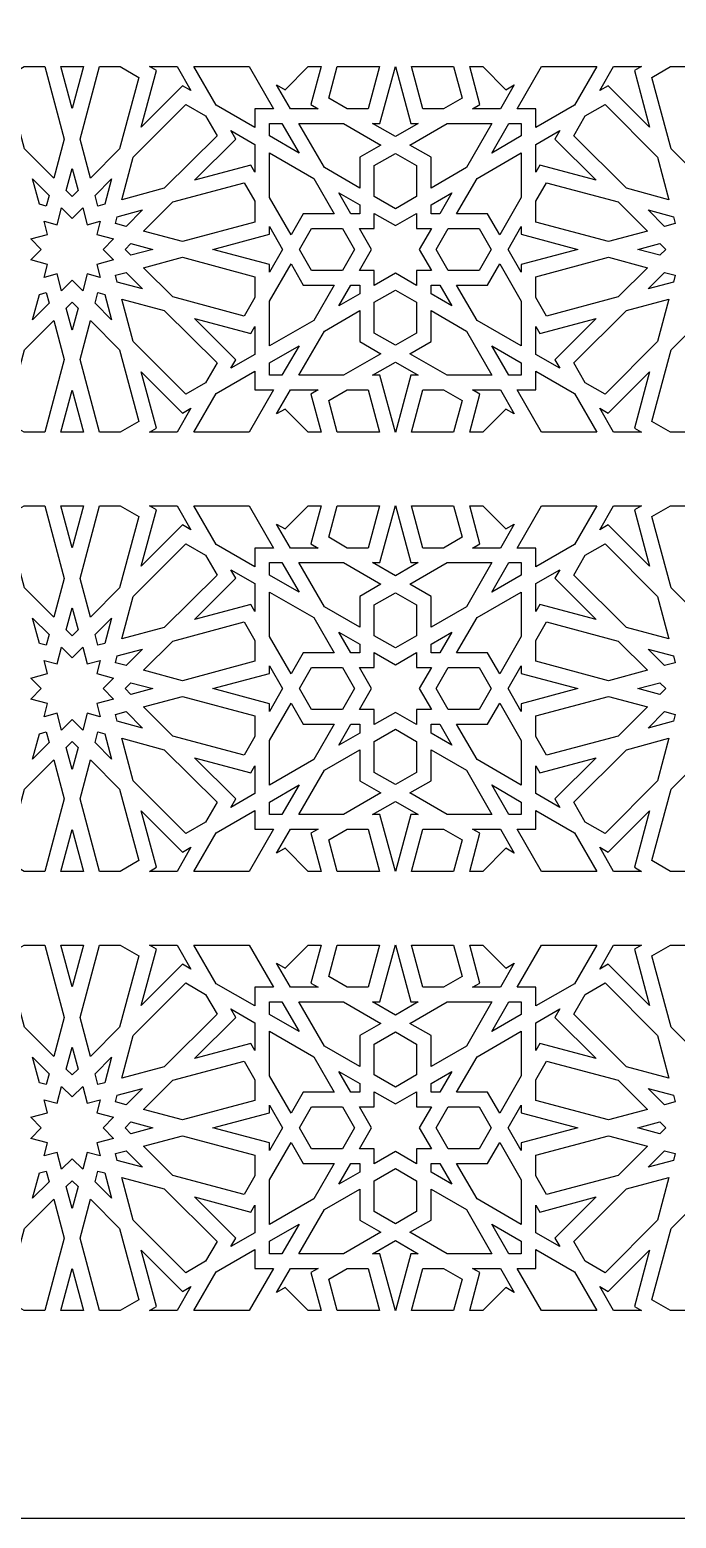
# Model space of a CAD drawing. Extents: x -1250 to 1250, y -610 to 610.
# Drawn here: x -769 to -504, y -610 to 0 of the extents above; entities that cross this region are included whole.
import ezdxf

# ---------------------------------------------------------------- set-up
doc = ezdxf.new("R2010")
doc.units = 0
doc.header["$MEASUREMENT"] = 0
doc.layers.add('COUCHE_1', color=18, linetype='CONTINUOUS')

msp = doc.modelspace()

# ---------------------------------------------------------------- linework, layer by layer
at = {"layer": 'COUCHE_1'}
for points in [[(-1250, -610), (1250, -610), (1250, 610), (-1250, 610)], [(-755.15, -44.83), (-759.42, -60.79), (-771.39, -48.77), (-779.23, -19.51), (-771.6, -15.11), (-763.11, -15.11)], [(-751.91, -32.28), (-756.51, -15.11), (-747.31, -15.11)], [(-724.59, -19.51), (-732.43, -48.77), (-744.4, -60.79), (-748.67, -44.83), (-740.71, -15.11), (-732.22, -15.11)], [(-703.21, -24.95), (-706.69, -22.93), (-723.57, -39.88), (-717.38, -16.76), (-720.25, -15.11), (-708.89, -15.11)], [(-694.32, -15.11), (-679.35, -15.11), (-669.36, -32.41), (-677.02, -32.41), (-677.02, -40.07), (-692.84, -30.93), (-701.98, -15.11)], [(-654.07, -30.69), (-651.09, -32.41), (-662.45, -32.41), (-668.13, -22.57), (-664.65, -24.58), (-655.21, -15.11), (-649.89, -15.11)], [(-630.63, -32.41), (-639.12, -32.41), (-646.75, -28), (-643.29, -15.11), (-625.99, -15.11)], [(-613.09, -38.39), (-610.1, -38.39), (-619.43, -43.78), (-628.75, -38.39), (-625.76, -38.39), (-619.43, -15)], [(-592.1, -28), (-599.73, -32.41), (-608.22, -32.41), (-612.86, -15.11), (-595.56, -15.11)], [(-574.21, -24.58), (-570.72, -22.57), (-576.4, -32.41), (-587.76, -32.41), (-584.78, -30.69), (-588.96, -15.11), (-583.64, -15.11)], [(-546.01, -30.93), (-561.83, -40.07), (-561.83, -32.41), (-569.49, -32.41), (-559.5, -15.11), (-544.53, -15.11), (-536.87, -15.11)], [(-521.47, -16.76), (-515.28, -39.88), (-532.16, -22.93), (-535.64, -24.95), (-529.96, -15.11), (-518.6, -15.11)], [(-490.18, -44.83), (-494.45, -60.79), (-506.42, -48.77), (-514.26, -19.51), (-506.63, -15.11), (-498.14, -15.11)], [(-697.22, -35.31), (-692.53, -43.45), (-714.13, -64.97), (-731.55, -69.64), (-726.88, -52.22), (-705.36, -30.62)], [(-511.97, -52.22), (-507.3, -69.64), (-524.72, -64.97), (-546.32, -43.45), (-541.63, -35.31), (-533.49, -30.62)], [(-677.02, -46.98), (-677.02, -58.34), (-678.67, -55.47), (-701.79, -61.66), (-684.85, -44.78), (-686.86, -41.3)], [(-658.9, -50.53), (-671.03, -43.52), (-671.03, -38.39), (-665.9, -38.39)], [(-625.41, -47.23), (-634.03, -52.21), (-634.03, -64.89), (-648.53, -56.51), (-658.99, -38.39), (-640.72, -38.39)], [(-579.86, -38.39), (-590.32, -56.51), (-604.82, -64.89), (-604.82, -52.21), (-613.44, -47.23), (-598.13, -38.39)], [(-567.82, -43.52), (-579.95, -50.53), (-572.95, -38.39), (-567.82, -38.39)], [(-554.01, -44.78), (-537.06, -61.66), (-560.18, -55.47), (-561.83, -58.34), (-561.83, -46.98), (-552, -41.3)], [(-652.91, -60.9), (-644.54, -75.4), (-657.22, -75.4), (-662.19, -84.01), (-671.03, -68.71), (-671.03, -50.43)], [(-610.81, -55.66), (-610.81, -68.34), (-619.43, -73.32), (-628.05, -68.34), (-628.05, -55.66), (-619.43, -50.69)], [(-567.82, -68.71), (-576.66, -84.01), (-581.63, -75.4), (-594.31, -75.4), (-585.94, -60.9), (-567.82, -50.43)], [(-749.5, -65.91), (-751.91, -68.33), (-754.32, -65.91), (-751.91, -56.91)], [(-761.33, -67.89), (-762.5, -72.26), (-765.3, -71.5), (-768.09, -61.11)], [(-738.52, -71.5), (-741.33, -72.26), (-742.49, -67.89), (-735.73, -61.11)], [(-677.02, -70.31), (-677.02, -78.8), (-706.74, -86.76), (-722.7, -82.49), (-710.68, -70.52), (-681.42, -62.68)], [(-634.03, -71.8), (-634.03, -75.4), (-637.63, -75.4), (-642.55, -66.88)], [(-601.22, -75.4), (-604.82, -75.4), (-604.82, -71.8), (-596.31, -66.88)], [(-528.17, -70.52), (-516.15, -82.49), (-532.11, -86.76), (-561.83, -78.8), (-561.83, -70.31), (-557.43, -62.68)], [(-745.75, -79.91), (-740.39, -78.48), (-741.82, -83.84), (-734.92, -85.68), (-739.25, -90), (-734.92, -94.32), (-741.82, -96.16), (-740.39, -101.52), (-745.75, -100.09), (-747.59, -106.99), (-751.91, -102.66), (-756.23, -106.99), (-758.08, -100.09), (-763.43, -101.52), (-762, -96.16), (-768.9, -94.32), (-764.57, -90), (-768.9, -85.68), (-762, -83.84), (-763.43, -78.48), (-758.08, -79.91), (-756.23, -73.01), (-751.91, -77.34), (-747.59, -73.01)], [(-729.8, -80.58), (-734.17, -79.42), (-733.42, -76.61), (-723.02, -73.82)], [(-610.81, -81.38), (-604.68, -81.38), (-609.65, -90), (-604.68, -98.62), (-610.81, -98.62), (-610.81, -104.75), (-619.43, -99.77), (-628.05, -104.75), (-628.05, -98.62), (-634.17, -98.62), (-629.2, -90), (-634.17, -81.38), (-628.05, -81.38), (-628.05, -75.25), (-619.43, -80.23), (-610.81, -75.25)], [(-505.44, -76.61), (-504.68, -79.42), (-509.05, -80.58), (-515.84, -73.82)], [(-665.65, -90), (-671.03, -99.32), (-671.03, -96.2), (-694.19, -90), (-671.03, -83.8), (-671.03, -80.68)], [(-636.11, -90), (-641.09, -98.62), (-653.76, -98.62), (-658.74, -90), (-653.76, -81.38), (-641.09, -81.38)], [(-580.11, -90), (-585.09, -98.62), (-597.77, -98.62), (-602.74, -90), (-597.77, -81.38), (-585.09, -81.38)], [(-567.82, -83.8), (-544.66, -90), (-567.82, -96.2), (-567.82, -99.32), (-573.2, -90), (-567.82, -80.68)], [(-718.82, -90), (-727.82, -92.41), (-730.24, -90), (-727.82, -87.59)], [(-508.61, -90), (-511.03, -92.41), (-520.03, -90), (-511.03, -87.59)], [(-677.02, -101.2), (-677.02, -109.69), (-681.42, -117.32), (-710.68, -109.48), (-722.7, -97.51), (-706.74, -93.24)], [(-657.22, -104.6), (-644.54, -104.6), (-652.91, -119.1), (-671.03, -129.57), (-671.03, -111.29), (-662.19, -95.99)], [(-567.82, -111.29), (-567.82, -129.57), (-585.94, -119.1), (-594.31, -104.6), (-581.63, -104.6), (-576.66, -95.99)], [(-516.15, -97.51), (-528.17, -109.48), (-557.43, -117.32), (-561.83, -109.69), (-561.83, -101.2), (-532.11, -93.24)], [(-723.02, -106.18), (-733.42, -103.39), (-734.17, -100.58), (-729.8, -99.42)], [(-504.68, -100.58), (-505.44, -103.39), (-515.84, -106.18), (-509.05, -99.42)], [(-761.33, -112.11), (-768.09, -118.89), (-765.3, -108.5), (-762.5, -107.74)], [(-738.52, -108.5), (-735.73, -118.89), (-742.49, -112.11), (-741.33, -107.74)], [(-634.03, -108.2), (-642.55, -113.12), (-637.63, -104.6), (-634.03, -104.6)], [(-610.81, -111.66), (-610.81, -124.34), (-619.43, -129.31), (-628.05, -124.34), (-628.05, -111.66), (-619.43, -106.68)], [(-596.31, -113.12), (-604.82, -108.2), (-604.82, -104.6), (-601.22, -104.6)], [(-749.5, -114.09), (-751.91, -123.09), (-754.32, -114.09), (-751.91, -111.67)], [(-714.13, -115.03), (-692.53, -136.55), (-697.22, -144.69), (-705.36, -149.38), (-726.88, -127.78), (-731.55, -110.36)], [(-634.03, -127.79), (-625.41, -132.77), (-640.72, -141.61), (-658.99, -141.61), (-648.53, -123.49), (-634.03, -115.11)], [(-590.32, -123.49), (-579.86, -141.61), (-598.13, -141.61), (-613.44, -132.77), (-604.82, -127.79), (-604.82, -115.11)], [(-511.97, -127.78), (-533.49, -149.38), (-541.63, -144.69), (-546.32, -136.55), (-524.72, -115.03), (-507.3, -110.36)], [(-755.15, -135.17), (-763.11, -164.89), (-771.6, -164.89), (-779.23, -160.49), (-771.39, -131.23), (-759.42, -119.21)], [(-732.43, -131.23), (-724.59, -160.49), (-732.22, -164.89), (-740.71, -164.89), (-748.67, -135.17), (-744.4, -119.21)], [(-678.67, -124.53), (-677.02, -121.66), (-677.02, -133.02), (-686.86, -138.7), (-684.85, -135.22), (-701.79, -118.34)], [(-554.01, -135.22), (-552, -138.7), (-561.83, -133.02), (-561.83, -121.66), (-560.18, -124.53), (-537.06, -118.34)], [(-490.18, -135.17), (-498.14, -164.89), (-506.63, -164.89), (-514.26, -160.49), (-506.42, -131.23), (-494.45, -119.21)], [(-665.9, -141.61), (-671.03, -141.61), (-671.03, -136.48), (-658.9, -129.47)], [(-567.82, -136.48), (-567.82, -141.61), (-572.95, -141.61), (-579.95, -129.47)], [(-706.69, -157.07), (-703.21, -155.05), (-708.89, -164.89), (-720.25, -164.89), (-717.38, -163.24), (-723.57, -140.12)], [(-677.02, -147.59), (-669.36, -147.59), (-679.35, -164.89), (-694.32, -164.89), (-701.98, -164.89), (-692.84, -149.07), (-677.02, -139.93)], [(-610.1, -141.61), (-613.09, -141.61), (-619.43, -165), (-625.76, -141.61), (-628.75, -141.61), (-619.43, -136.22)], [(-546.01, -149.07), (-536.87, -164.89), (-544.53, -164.89), (-559.5, -164.89), (-569.49, -147.59), (-561.83, -147.59), (-561.83, -139.93)], [(-521.47, -163.24), (-518.6, -164.89), (-529.96, -164.89), (-535.64, -155.05), (-532.16, -157.07), (-515.28, -140.12)], [(-747.31, -164.89), (-756.51, -164.89), (-751.91, -147.72)], [(-654.07, -149.31), (-649.89, -164.89), (-655.21, -164.89), (-664.65, -155.42), (-668.13, -157.43), (-662.45, -147.59), (-651.09, -147.59)], [(-630.63, -147.59), (-625.99, -164.89), (-643.29, -164.89), (-646.75, -152), (-639.12, -147.59)], [(-592.1, -152), (-595.56, -164.89), (-612.86, -164.89), (-608.22, -147.59), (-599.73, -147.59)], [(-570.72, -157.43), (-574.21, -155.42), (-583.64, -164.89), (-588.96, -164.89), (-584.78, -149.31), (-587.76, -147.59), (-576.4, -147.59)], [(-755.15, -224.83), (-759.42, -240.79), (-771.39, -228.77), (-779.23, -199.51), (-771.6, -195.11), (-763.11, -195.11)], [(-751.91, -212.28), (-756.51, -195.11), (-747.31, -195.11)], [(-724.59, -199.51), (-732.43, -228.77), (-744.4, -240.79), (-748.67, -224.83), (-740.71, -195.11), (-732.22, -195.11)], [(-703.21, -204.95), (-706.69, -202.93), (-723.57, -219.88), (-717.38, -196.76), (-720.25, -195.11), (-708.89, -195.11)], [(-694.32, -195.11), (-679.35, -195.11), (-669.36, -212.41), (-677.02, -212.41), (-677.02, -220.07), (-692.84, -210.93), (-701.98, -195.11)], [(-654.07, -210.69), (-651.09, -212.41), (-662.45, -212.41), (-668.13, -202.57), (-664.65, -204.58), (-655.21, -195.11), (-649.89, -195.11)], [(-630.63, -212.41), (-639.12, -212.41), (-646.75, -208), (-643.29, -195.11), (-625.99, -195.11)], [(-613.09, -218.39), (-610.1, -218.39), (-619.43, -223.78), (-628.75, -218.39), (-625.76, -218.39), (-619.43, -195)], [(-592.1, -208), (-599.73, -212.41), (-608.22, -212.41), (-612.86, -195.11), (-595.56, -195.11)], [(-574.21, -204.58), (-570.72, -202.57), (-576.4, -212.41), (-587.76, -212.41), (-584.78, -210.69), (-588.96, -195.11), (-583.64, -195.11)], [(-546.01, -210.93), (-561.83, -220.07), (-561.83, -212.41), (-569.49, -212.41), (-559.5, -195.11), (-544.53, -195.11), (-536.87, -195.11)], [(-521.47, -196.76), (-515.28, -219.88), (-532.16, -202.93), (-535.64, -204.95), (-529.96, -195.11), (-518.6, -195.11)], [(-490.18, -224.83), (-494.45, -240.79), (-506.42, -228.77), (-514.26, -199.51), (-506.63, -195.11), (-498.14, -195.11)], [(-697.22, -215.31), (-692.53, -223.45), (-714.13, -244.97), (-731.55, -249.64), (-726.88, -232.22), (-705.36, -210.62)], [(-511.97, -232.22), (-507.3, -249.64), (-524.72, -244.97), (-546.32, -223.45), (-541.63, -215.31), (-533.49, -210.62)], [(-658.9, -230.53), (-671.03, -223.52), (-671.03, -218.39), (-665.9, -218.39)], [(-625.41, -227.23), (-634.03, -232.21), (-634.03, -244.89), (-648.53, -236.51), (-658.99, -218.39), (-640.72, -218.39)], [(-579.86, -218.39), (-590.32, -236.51), (-604.82, -244.89), (-604.82, -232.21), (-613.44, -227.23), (-598.13, -218.39)], [(-567.82, -223.52), (-579.95, -230.53), (-572.95, -218.39), (-567.82, -218.39)], [(-677.02, -226.98), (-677.02, -238.34), (-678.67, -235.47), (-701.79, -241.66), (-684.85, -224.78), (-686.86, -221.3)], [(-554.01, -224.78), (-537.06, -241.66), (-560.18, -235.47), (-561.83, -238.34), (-561.83, -226.98), (-552, -221.3)], [(-652.91, -240.9), (-644.54, -255.4), (-657.22, -255.4), (-662.19, -264.01), (-671.03, -248.71), (-671.03, -230.43)], [(-610.81, -235.66), (-610.81, -248.34), (-619.43, -253.32), (-628.05, -248.34), (-628.05, -235.66), (-619.43, -230.69)], [(-567.82, -248.71), (-576.66, -264.01), (-581.63, -255.4), (-594.31, -255.4), (-585.94, -240.9), (-567.82, -230.43)], [(-749.5, -245.91), (-751.91, -248.33), (-754.32, -245.91), (-751.91, -236.91)], [(-761.33, -247.89), (-762.5, -252.26), (-765.3, -251.5), (-768.09, -241.11)], [(-738.52, -251.5), (-741.33, -252.26), (-742.49, -247.89), (-735.73, -241.11)], [(-677.02, -250.31), (-677.02, -258.8), (-706.74, -266.76), (-722.7, -262.49), (-710.68, -250.52), (-681.42, -242.68)], [(-528.17, -250.52), (-516.15, -262.49), (-532.11, -266.76), (-561.83, -258.8), (-561.83, -250.31), (-557.43, -242.68)], [(-634.03, -251.8), (-634.03, -255.4), (-637.63, -255.4), (-642.55, -246.88)], [(-601.22, -255.4), (-604.82, -255.4), (-604.82, -251.8), (-596.31, -246.88)], [(-745.75, -259.91), (-740.39, -258.48), (-741.82, -263.84), (-734.92, -265.68), (-739.25, -270), (-734.92, -274.32), (-741.82, -276.16), (-740.39, -281.52), (-745.75, -280.09), (-747.59, -286.99), (-751.91, -282.66), (-756.23, -286.99), (-758.08, -280.09), (-763.43, -281.52), (-762, -276.16), (-768.9, -274.32), (-764.57, -270), (-768.9, -265.68), (-762, -263.84), (-763.43, -258.48), (-758.08, -259.91), (-756.23, -253.01), (-751.91, -257.34), (-747.59, -253.01)], [(-729.8, -260.58), (-734.17, -259.42), (-733.42, -256.61), (-723.02, -253.82)], [(-610.81, -261.38), (-604.68, -261.38), (-609.65, -270), (-604.68, -278.62), (-610.81, -278.62), (-610.81, -284.75), (-619.43, -279.77), (-628.05, -284.75), (-628.05, -278.62), (-634.17, -278.62), (-629.2, -270), (-634.17, -261.38), (-628.05, -261.38), (-628.05, -255.25), (-619.43, -260.23), (-610.81, -255.25)], [(-505.44, -256.61), (-504.68, -259.42), (-509.05, -260.58), (-515.84, -253.82)], [(-665.65, -270), (-671.03, -279.32), (-671.03, -276.2), (-694.19, -270), (-671.03, -263.8), (-671.03, -260.68)], [(-636.11, -270), (-641.09, -278.62), (-653.76, -278.62), (-658.74, -270), (-653.76, -261.38), (-641.09, -261.38)], [(-580.11, -270), (-585.09, -278.62), (-597.77, -278.62), (-602.74, -270), (-597.77, -261.38), (-585.09, -261.38)], [(-567.82, -263.8), (-544.66, -270), (-567.82, -276.2), (-567.82, -279.32), (-573.2, -270), (-567.82, -260.68)], [(-718.82, -270), (-727.82, -272.41), (-730.24, -270), (-727.82, -267.59)], [(-508.61, -270), (-511.03, -272.41), (-520.03, -270), (-511.03, -267.59)], [(-677.02, -281.2), (-677.02, -289.69), (-681.42, -297.32), (-710.68, -289.48), (-722.7, -277.51), (-706.74, -273.24)], [(-516.15, -277.51), (-528.17, -289.48), (-557.43, -297.32), (-561.83, -289.69), (-561.83, -281.2), (-532.11, -273.24)], [(-723.02, -286.18), (-733.42, -283.39), (-734.17, -280.58), (-729.8, -279.42)], [(-657.22, -284.6), (-644.54, -284.6), (-652.91, -299.1), (-671.03, -309.57), (-671.03, -291.29), (-662.19, -275.99)], [(-567.82, -291.29), (-567.82, -309.57), (-585.94, -299.1), (-594.31, -284.6), (-581.63, -284.6), (-576.66, -275.99)], [(-504.68, -280.58), (-505.44, -283.39), (-515.84, -286.18), (-509.05, -279.42)], [(-634.03, -288.2), (-642.55, -293.12), (-637.63, -284.6), (-634.03, -284.6)], [(-610.81, -291.66), (-610.81, -304.34), (-619.43, -309.31), (-628.05, -304.34), (-628.05, -291.66), (-619.43, -286.68)], [(-596.31, -293.12), (-604.82, -288.2), (-604.82, -284.6), (-601.22, -284.6)], [(-761.33, -292.11), (-768.09, -298.89), (-765.3, -288.5), (-762.5, -287.74)], [(-749.5, -294.09), (-751.91, -303.09), (-754.32, -294.09), (-751.91, -291.67)], [(-738.52, -288.5), (-735.73, -298.89), (-742.49, -292.11), (-741.33, -287.74)], [(-714.13, -295.03), (-692.53, -316.55), (-697.22, -324.69), (-705.36, -329.38), (-726.88, -307.78), (-731.55, -290.36)], [(-511.97, -307.78), (-533.49, -329.38), (-541.63, -324.69), (-546.32, -316.55), (-524.72, -295.03), (-507.3, -290.36)], [(-678.67, -304.53), (-677.02, -301.66), (-677.02, -313.02), (-686.86, -318.7), (-684.85, -315.22), (-701.79, -298.34)], [(-634.03, -307.79), (-625.41, -312.77), (-640.72, -321.61), (-658.99, -321.61), (-648.53, -303.49), (-634.03, -295.11)], [(-590.32, -303.49), (-579.86, -321.61), (-598.13, -321.61), (-613.44, -312.77), (-604.82, -307.79), (-604.82, -295.11)], [(-554.01, -315.22), (-552, -318.7), (-561.83, -313.02), (-561.83, -301.66), (-560.18, -304.53), (-537.06, -298.34)], [(-755.15, -315.17), (-763.11, -344.89), (-771.6, -344.89), (-779.23, -340.49), (-771.39, -311.23), (-759.42, -299.21)], [(-732.43, -311.23), (-724.59, -340.49), (-732.22, -344.89), (-740.71, -344.89), (-748.67, -315.17), (-744.4, -299.21)], [(-490.18, -315.17), (-498.14, -344.89), (-506.63, -344.89), (-514.26, -340.49), (-506.42, -311.23), (-494.45, -299.21)], [(-665.9, -321.61), (-671.03, -321.61), (-671.03, -316.48), (-658.9, -309.47)], [(-567.82, -316.48), (-567.82, -321.61), (-572.95, -321.61), (-579.95, -309.47)], [(-610.1, -321.61), (-613.09, -321.61), (-619.43, -345), (-625.76, -321.61), (-628.75, -321.61), (-619.43, -316.22)], [(-706.69, -337.07), (-703.21, -335.05), (-708.89, -344.89), (-720.25, -344.89), (-717.38, -343.24), (-723.57, -320.12)], [(-677.02, -327.59), (-669.36, -327.59), (-679.35, -344.89), (-694.32, -344.89), (-701.98, -344.89), (-692.84, -329.07), (-677.02, -319.93)], [(-546.01, -329.07), (-536.87, -344.89), (-544.53, -344.89), (-559.5, -344.89), (-569.49, -327.59), (-561.83, -327.59), (-561.83, -319.93)], [(-521.47, -343.24), (-518.6, -344.89), (-529.96, -344.89), (-535.64, -335.05), (-532.16, -337.07), (-515.28, -320.12)], [(-747.31, -344.89), (-756.51, -344.89), (-751.91, -327.72)], [(-654.07, -329.31), (-649.89, -344.89), (-655.21, -344.89), (-664.65, -335.42), (-668.13, -337.43), (-662.45, -327.59), (-651.09, -327.59)], [(-630.63, -327.59), (-625.99, -344.89), (-643.29, -344.89), (-646.75, -332), (-639.12, -327.59)], [(-592.1, -332), (-595.56, -344.89), (-612.86, -344.89), (-608.22, -327.59), (-599.73, -327.59)], [(-570.72, -337.43), (-574.21, -335.42), (-583.64, -344.89), (-588.96, -344.89), (-584.78, -329.31), (-587.76, -327.59), (-576.4, -327.59)], [(-755.15, -404.83), (-759.42, -420.79), (-771.39, -408.77), (-779.23, -379.51), (-771.6, -375.11), (-763.11, -375.11)], [(-751.91, -392.28), (-756.51, -375.11), (-747.31, -375.11)], [(-724.59, -379.51), (-732.43, -408.77), (-744.4, -420.79), (-748.67, -404.83), (-740.71, -375.11), (-732.22, -375.11)], [(-703.21, -384.95), (-706.69, -382.93), (-723.57, -399.88), (-717.38, -376.76), (-720.25, -375.11), (-708.89, -375.11)], [(-694.32, -375.11), (-679.35, -375.11), (-669.36, -392.41), (-677.02, -392.41), (-677.02, -400.07), (-692.84, -390.93), (-701.98, -375.11)], [(-654.07, -390.69), (-651.09, -392.41), (-662.45, -392.41), (-668.13, -382.57), (-664.65, -384.58), (-655.21, -375.11), (-649.89, -375.11)], [(-630.63, -392.41), (-639.12, -392.41), (-646.75, -388), (-643.29, -375.11), (-625.99, -375.11)], [(-613.09, -398.39), (-610.1, -398.39), (-619.43, -403.78), (-628.75, -398.39), (-625.76, -398.39), (-619.43, -375)], [(-592.1, -388), (-599.73, -392.41), (-608.22, -392.41), (-612.86, -375.11), (-595.56, -375.11)], [(-574.21, -384.58), (-570.72, -382.57), (-576.4, -392.41), (-587.76, -392.41), (-584.78, -390.69), (-588.96, -375.11), (-583.64, -375.11)], [(-546.01, -390.93), (-561.83, -400.07), (-561.83, -392.41), (-569.49, -392.41), (-559.5, -375.11), (-544.53, -375.11), (-536.87, -375.11)], [(-521.47, -376.76), (-515.28, -399.88), (-532.16, -382.93), (-535.64, -384.95), (-529.96, -375.11), (-518.6, -375.11)], [(-490.18, -404.83), (-494.45, -420.79), (-506.42, -408.77), (-514.26, -379.51), (-506.63, -375.11), (-498.14, -375.11)], [(-697.22, -395.31), (-692.53, -403.45), (-714.13, -424.97), (-731.55, -429.64), (-726.88, -412.22), (-705.36, -390.62)], [(-511.97, -412.22), (-507.3, -429.64), (-524.72, -424.97), (-546.32, -403.45), (-541.63, -395.31), (-533.49, -390.62)], [(-677.02, -406.98), (-677.02, -418.34), (-678.67, -415.47), (-701.79, -421.66), (-684.85, -404.78), (-686.86, -401.3)], [(-658.9, -410.53), (-671.03, -403.52), (-671.03, -398.39), (-665.9, -398.39)], [(-625.41, -407.23), (-634.03, -412.21), (-634.03, -424.89), (-648.53, -416.51), (-658.99, -398.39), (-640.72, -398.39)], [(-579.86, -398.39), (-590.32, -416.51), (-604.82, -424.89), (-604.82, -412.21), (-613.44, -407.23), (-598.13, -398.39)], [(-567.82, -403.52), (-579.95, -410.53), (-572.95, -398.39), (-567.82, -398.39)], [(-554.01, -404.78), (-537.06, -421.66), (-560.18, -415.47), (-561.83, -418.34), (-561.83, -406.98), (-552, -401.3)], [(-652.91, -420.9), (-644.54, -435.4), (-657.22, -435.4), (-662.19, -444.01), (-671.03, -428.71), (-671.03, -410.43)], [(-610.81, -415.66), (-610.81, -428.34), (-619.43, -433.32), (-628.05, -428.34), (-628.05, -415.66), (-619.43, -410.69)], [(-567.82, -428.71), (-576.66, -444.01), (-581.63, -435.4), (-594.31, -435.4), (-585.94, -420.9), (-567.82, -410.43)], [(-749.5, -425.91), (-751.91, -428.33), (-754.32, -425.91), (-751.91, -416.91)], [(-761.33, -427.89), (-762.5, -432.26), (-765.3, -431.5), (-768.09, -421.11)], [(-738.52, -431.5), (-741.33, -432.26), (-742.49, -427.89), (-735.73, -421.11)], [(-677.02, -430.31), (-677.02, -438.8), (-706.74, -446.76), (-722.7, -442.49), (-710.68, -430.52), (-681.42, -422.68)], [(-634.03, -431.8), (-634.03, -435.4), (-637.63, -435.4), (-642.55, -426.88)], [(-601.22, -435.4), (-604.82, -435.4), (-604.82, -431.8), (-596.31, -426.88)], [(-528.17, -430.52), (-516.15, -442.49), (-532.11, -446.76), (-561.83, -438.8), (-561.83, -430.31), (-557.43, -422.68)], [(-745.75, -439.91), (-740.39, -438.48), (-741.82, -443.84), (-734.92, -445.68), (-739.25, -450), (-734.92, -454.32), (-741.82, -456.16), (-740.39, -461.52), (-745.75, -460.09), (-747.59, -466.99), (-751.91, -462.66), (-756.23, -466.99), (-758.08, -460.09), (-763.43, -461.52), (-762, -456.16), (-768.9, -454.32), (-764.57, -450), (-768.9, -445.68), (-762, -443.84), (-763.43, -438.48), (-758.08, -439.91), (-756.23, -433.01), (-751.91, -437.34), (-747.59, -433.01)], [(-729.8, -440.58), (-734.17, -439.42), (-733.42, -436.61), (-723.02, -433.82)], [(-610.81, -441.38), (-604.68, -441.38), (-609.65, -450), (-604.68, -458.62), (-610.81, -458.62), (-610.81, -464.75), (-619.43, -459.77), (-628.05, -464.75), (-628.05, -458.62), (-634.17, -458.62), (-629.2, -450), (-634.17, -441.38), (-628.05, -441.38), (-628.05, -435.25), (-619.43, -440.23), (-610.81, -435.25)], [(-505.44, -436.61), (-504.68, -439.42), (-509.05, -440.58), (-515.84, -433.82)], [(-665.65, -450), (-671.03, -459.32), (-671.03, -456.2), (-694.19, -450), (-671.03, -443.8), (-671.03, -440.68)], [(-636.11, -450), (-641.09, -458.62), (-653.76, -458.62), (-658.74, -450), (-653.76, -441.38), (-641.09, -441.38)], [(-580.11, -450), (-585.09, -458.62), (-597.77, -458.62), (-602.74, -450), (-597.77, -441.38), (-585.09, -441.38)], [(-567.82, -443.8), (-544.66, -450), (-567.82, -456.2), (-567.82, -459.32), (-573.2, -450), (-567.82, -440.68)], [(-718.82, -450), (-727.82, -452.41), (-730.24, -450), (-727.82, -447.59)], [(-508.61, -450), (-511.03, -452.41), (-520.03, -450), (-511.03, -447.59)], [(-677.02, -461.2), (-677.02, -469.69), (-681.42, -477.32), (-710.68, -469.48), (-722.7, -457.51), (-706.74, -453.24)], [(-657.22, -464.6), (-644.54, -464.6), (-652.91, -479.1), (-671.03, -489.57), (-671.03, -471.29), (-662.19, -455.99)], [(-567.82, -471.29), (-567.82, -489.57), (-585.94, -479.1), (-594.31, -464.6), (-581.63, -464.6), (-576.66, -455.99)], [(-516.15, -457.51), (-528.17, -469.48), (-557.43, -477.32), (-561.83, -469.69), (-561.83, -461.2), (-532.11, -453.24)], [(-723.02, -466.18), (-733.42, -463.39), (-734.17, -460.58), (-729.8, -459.42)], [(-504.68, -460.58), (-505.44, -463.39), (-515.84, -466.18), (-509.05, -459.42)], [(-761.33, -472.11), (-768.09, -478.89), (-765.3, -468.5), (-762.5, -467.74)], [(-738.52, -468.5), (-735.73, -478.89), (-742.49, -472.11), (-741.33, -467.74)], [(-634.03, -468.2), (-642.55, -473.12), (-637.63, -464.6), (-634.03, -464.6)], [(-610.81, -471.66), (-610.81, -484.34), (-619.43, -489.31), (-628.05, -484.34), (-628.05, -471.66), (-619.43, -466.68)], [(-596.31, -473.12), (-604.82, -468.2), (-604.82, -464.6), (-601.22, -464.6)], [(-749.5, -474.09), (-751.91, -483.09), (-754.32, -474.09), (-751.91, -471.67)], [(-714.13, -475.03), (-692.53, -496.55), (-697.22, -504.69), (-705.36, -509.38), (-726.88, -487.78), (-731.55, -470.36)], [(-634.03, -487.79), (-625.41, -492.77), (-640.72, -501.61), (-658.99, -501.61), (-648.53, -483.49), (-634.03, -475.11)], [(-590.32, -483.49), (-579.86, -501.61), (-598.13, -501.61), (-613.44, -492.77), (-604.82, -487.79), (-604.82, -475.11)], [(-511.97, -487.78), (-533.49, -509.38), (-541.63, -504.69), (-546.32, -496.55), (-524.72, -475.03), (-507.3, -470.36)], [(-755.15, -495.17), (-763.11, -524.89), (-771.6, -524.89), (-779.23, -520.49), (-771.39, -491.23), (-759.42, -479.21)], [(-732.43, -491.23), (-724.59, -520.49), (-732.22, -524.89), (-740.71, -524.89), (-748.67, -495.17), (-744.4, -479.21)], [(-678.67, -484.53), (-677.02, -481.66), (-677.02, -493.02), (-686.86, -498.7), (-684.85, -495.22), (-701.79, -478.34)], [(-554.01, -495.22), (-552, -498.7), (-561.83, -493.02), (-561.83, -481.66), (-560.18, -484.53), (-537.06, -478.34)], [(-490.18, -495.17), (-498.14, -524.89), (-506.63, -524.89), (-514.26, -520.49), (-506.42, -491.23), (-494.45, -479.21)], [(-665.9, -501.61), (-671.03, -501.61), (-671.03, -496.48), (-658.9, -489.47)], [(-567.82, -496.48), (-567.82, -501.61), (-572.95, -501.61), (-579.95, -489.47)], [(-706.69, -517.07), (-703.21, -515.05), (-708.89, -524.89), (-720.25, -524.89), (-717.38, -523.24), (-723.57, -500.12)], [(-677.02, -507.59), (-669.36, -507.59), (-679.35, -524.89), (-694.32, -524.89), (-701.98, -524.89), (-692.84, -509.07), (-677.02, -499.93)], [(-610.1, -501.61), (-613.09, -501.61), (-619.43, -525), (-625.76, -501.61), (-628.75, -501.61), (-619.43, -496.22)], [(-546.01, -509.07), (-536.87, -524.89), (-544.53, -524.89), (-559.5, -524.89), (-569.49, -507.59), (-561.83, -507.59), (-561.83, -499.93)], [(-521.47, -523.24), (-518.6, -524.89), (-529.96, -524.89), (-535.64, -515.05), (-532.16, -517.07), (-515.28, -500.12)], [(-747.31, -524.89), (-756.51, -524.89), (-751.91, -507.72)], [(-654.07, -509.31), (-649.89, -524.89), (-655.21, -524.89), (-664.65, -515.42), (-668.13, -517.43), (-662.45, -507.59), (-651.09, -507.59)], [(-630.63, -507.59), (-625.99, -524.89), (-643.29, -524.89), (-646.75, -512), (-639.12, -507.59)], [(-592.1, -512), (-595.56, -524.89), (-612.86, -524.89), (-608.22, -507.59), (-599.73, -507.59)], [(-570.72, -517.43), (-574.21, -515.42), (-583.64, -524.89), (-588.96, -524.89), (-584.78, -509.31), (-587.76, -507.59), (-576.4, -507.59)]]:
    msp.add_lwpolyline(points, close=True, dxfattribs=at)

doc.saveas('drawing.dxf')
